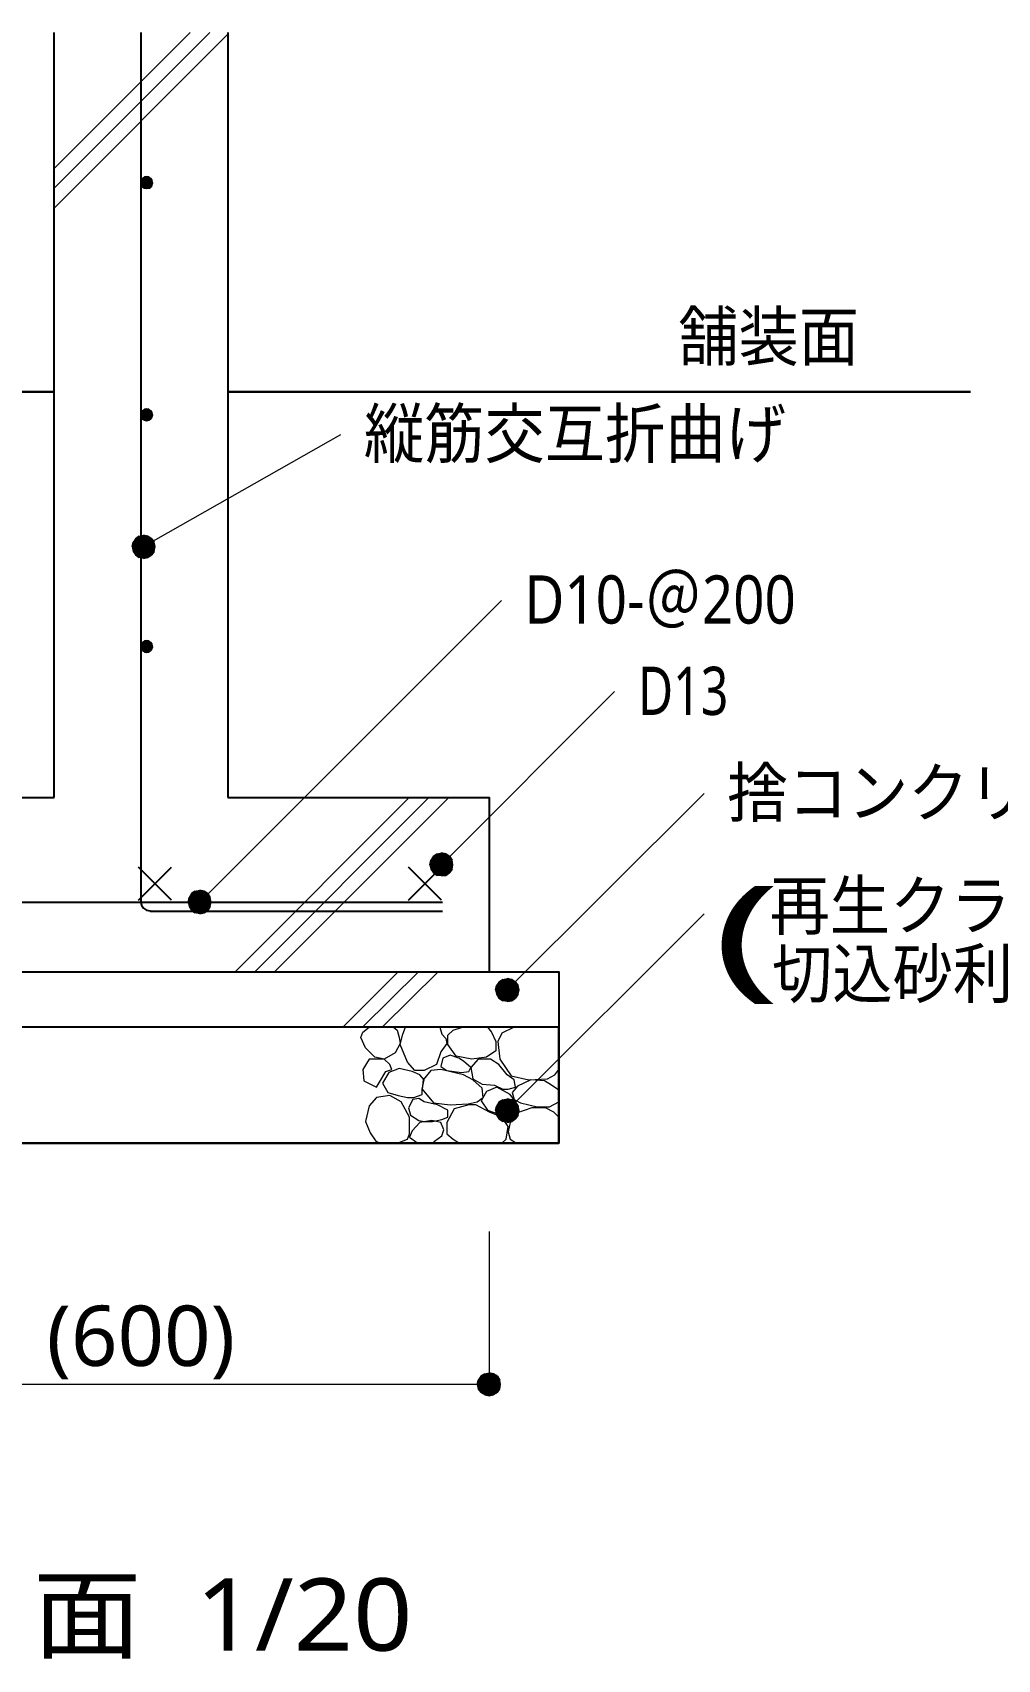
# Model space of a CAD drawing. Header units: millimetres. Extents: x 0 to 420, y 0 to 297.
# Drawn here: x 336.7 to 378.3, y 141.8 to 211.9 of the extents above; entities that cross this region are included whole.
import ezdxf
from ezdxf.enums import TextEntityAlignment as Align

# ---------------------------------------------------------------- set-up
doc = ezdxf.new("R2010")
doc.units = ezdxf.units.MM
doc.styles.add('kst32b', font='NotoSansJP-Variable.ttf')

msp = doc.modelspace()

# ---------------------------------------------------------------- hatches: boundary and pattern name
h = msp.add_hatch(color=7)
h.paths.add_polyline_path([(341.63, 205.655), (341.503, 205.634), (341.63, 205.422), (341.63, 205.655)])
h.paths.add_polyline_path([(341.503, 205.634), (341.63, 205.422), (341.418, 205.528), (341.503, 205.634)])
h.paths.add_polyline_path([(341.63, 205.422), (341.418, 205.528), (341.376, 205.422), (341.63, 205.422)])
h = msp.add_hatch(color=7)
h.paths.add_polyline_path([(341.884, 205.422), (341.842, 205.528), (341.63, 205.422), (341.884, 205.422)])
h.paths.add_polyline_path([(341.842, 205.528), (341.63, 205.422), (341.757, 205.634), (341.842, 205.528)])
h.paths.add_polyline_path([(341.63, 205.422), (341.757, 205.634), (341.63, 205.655), (341.63, 205.422)])
h = msp.add_hatch(color=7)
h.paths.add_polyline_path([(341.376, 205.422), (341.418, 205.296), (341.63, 205.422), (341.376, 205.422)])
h.paths.add_polyline_path([(341.418, 205.296), (341.63, 205.422), (341.503, 205.19), (341.418, 205.296)])
h.paths.add_polyline_path([(341.63, 205.422), (341.503, 205.19), (341.63, 205.169), (341.63, 205.422)])
h = msp.add_hatch(color=7)
h.paths.add_polyline_path([(341.63, 205.169), (341.757, 205.19), (341.63, 205.422), (341.63, 205.169)])
h.paths.add_polyline_path([(341.757, 205.19), (341.63, 205.422), (341.842, 205.296), (341.757, 205.19)])
h.paths.add_polyline_path([(341.63, 205.422), (341.842, 205.296), (341.884, 205.422), (341.63, 205.422)])
h = msp.add_hatch(color=7)
h.paths.add_polyline_path([(341.63, 195.665), (341.503, 195.622), (341.63, 195.411), (341.63, 195.665)])
h.paths.add_polyline_path([(341.503, 195.622), (341.63, 195.411), (341.418, 195.538), (341.503, 195.622)])
h.paths.add_polyline_path([(341.63, 195.411), (341.418, 195.538), (341.376, 195.411), (341.63, 195.411)])
h = msp.add_hatch(color=7)
h.paths.add_polyline_path([(341.376, 195.411), (341.418, 195.284), (341.63, 195.411), (341.376, 195.411)])
h.paths.add_polyline_path([(341.418, 195.284), (341.63, 195.411), (341.503, 195.199), (341.418, 195.284)])
h.paths.add_polyline_path([(341.63, 195.411), (341.503, 195.199), (341.63, 195.157), (341.63, 195.411)])
h = msp.add_hatch(color=7)
h.paths.add_polyline_path([(341.884, 195.411), (341.842, 195.538), (341.63, 195.411), (341.884, 195.411)])
h.paths.add_polyline_path([(341.842, 195.538), (341.63, 195.411), (341.757, 195.622), (341.842, 195.538)])
h.paths.add_polyline_path([(341.63, 195.411), (341.757, 195.622), (341.63, 195.665), (341.63, 195.411)])
h = msp.add_hatch(color=7)
h.paths.add_polyline_path([(341.63, 195.157), (341.757, 195.199), (341.63, 195.411), (341.63, 195.157)])
h.paths.add_polyline_path([(341.757, 195.199), (341.63, 195.411), (341.842, 195.284), (341.757, 195.199)])
h.paths.add_polyline_path([(341.63, 195.411), (341.842, 195.284), (341.884, 195.411), (341.63, 195.411)])
h = msp.add_hatch(color=7)
h.paths.add_polyline_path([(341.672, 190.182), (341.482, 190.225), (341.482, 189.738), (341.672, 190.182)])
h.paths.add_polyline_path([(341.482, 190.225), (341.482, 189.738), (341.291, 190.182), (341.482, 190.225)])
h.paths.add_polyline_path([(341.482, 189.738), (341.291, 190.182), (341.143, 190.077), (341.482, 189.738)])
h = msp.add_hatch(color=7)
h.paths.add_polyline_path([(341.99, 189.738), (341.947, 189.929), (341.482, 189.738), (341.99, 189.738)])
h.paths.add_polyline_path([(341.947, 189.929), (341.482, 189.738), (341.842, 190.077), (341.947, 189.929)])
h.paths.add_polyline_path([(341.482, 189.738), (341.842, 190.077), (341.672, 190.182), (341.482, 189.738)])
h = msp.add_hatch(color=7)
h.paths.add_polyline_path([(341.143, 190.077), (341.037, 189.929), (341.482, 189.738), (341.143, 190.077)])
h.paths.add_polyline_path([(341.037, 189.929), (341.482, 189.738), (340.995, 189.738), (341.037, 189.929)])
h.paths.add_polyline_path([(341.482, 189.738), (340.995, 189.738), (341.037, 189.526), (341.482, 189.738)])
for points in [[(341.037, 189.526), (341.143, 189.378), (341.482, 189.738), (341.037, 189.526)], [(353.864, 175.831), (353.97, 175.683), (354.33, 176.022), (353.864, 175.831)], [(343.45, 174.223), (343.556, 174.053), (343.916, 174.413), (343.45, 174.223)], [(356.701, 170.434), (356.806, 170.265), (357.166, 170.625), (356.701, 170.434)], [(356.701, 165.227), (356.806, 165.058), (357.166, 165.417), (356.701, 165.227)], [(356.849, 153.416), (356.87, 153.606), (356.383, 153.606), (356.849, 153.416)]]:
    msp.add_hatch(color=7).paths.add_polyline_path(points)
h = msp.add_hatch(color=7)
h.paths.add_polyline_path([(341.143, 189.378), (341.291, 189.272), (341.482, 189.738), (341.143, 189.378)])
h.paths.add_polyline_path([(341.291, 189.272), (341.482, 189.738), (341.482, 189.23), (341.291, 189.272)])
h.paths.add_polyline_path([(341.482, 189.738), (341.482, 189.23), (341.672, 189.272), (341.482, 189.738)])
h = msp.add_hatch(color=7)
h.paths.add_polyline_path([(341.672, 189.272), (341.842, 189.378), (341.482, 189.738), (341.672, 189.272)])
h.paths.add_polyline_path([(341.842, 189.378), (341.482, 189.738), (341.947, 189.526), (341.842, 189.378)])
h.paths.add_polyline_path([(341.482, 189.738), (341.947, 189.526), (341.99, 189.738), (341.482, 189.738)])
h = msp.add_hatch(color=7)
h.paths.add_polyline_path([(341.63, 185.674), (341.503, 185.632), (341.63, 185.42), (341.63, 185.674)])
h.paths.add_polyline_path([(341.503, 185.632), (341.63, 185.42), (341.418, 185.547), (341.503, 185.632)])
h.paths.add_polyline_path([(341.63, 185.42), (341.418, 185.547), (341.376, 185.42), (341.63, 185.42)])
h = msp.add_hatch(color=7)
h.paths.add_polyline_path([(341.376, 185.42), (341.418, 185.293), (341.63, 185.42), (341.376, 185.42)])
h.paths.add_polyline_path([(341.418, 185.293), (341.63, 185.42), (341.503, 185.208), (341.418, 185.293)])
h.paths.add_polyline_path([(341.63, 185.42), (341.503, 185.208), (341.63, 185.166), (341.63, 185.42)])
h = msp.add_hatch(color=7)
h.paths.add_polyline_path([(341.884, 185.42), (341.842, 185.547), (341.63, 185.42), (341.884, 185.42)])
h.paths.add_polyline_path([(341.842, 185.547), (341.63, 185.42), (341.757, 185.632), (341.842, 185.547)])
h.paths.add_polyline_path([(341.63, 185.42), (341.757, 185.632), (341.63, 185.674), (341.63, 185.42)])
h = msp.add_hatch(color=7)
h.paths.add_polyline_path([(341.63, 185.166), (341.757, 185.208), (341.63, 185.42), (341.63, 185.166)])
h.paths.add_polyline_path([(341.757, 185.208), (341.63, 185.42), (341.842, 185.293), (341.757, 185.208)])
h.paths.add_polyline_path([(341.63, 185.42), (341.842, 185.293), (341.884, 185.42), (341.63, 185.42)])
h = msp.add_hatch(color=7)
h.paths.add_polyline_path([(353.97, 176.382), (353.864, 176.212), (354.33, 176.022), (353.97, 176.382)])
h.paths.add_polyline_path([(353.864, 176.212), (354.33, 176.022), (353.822, 176.022), (353.864, 176.212)])
h.paths.add_polyline_path([(354.33, 176.022), (353.822, 176.022), (353.864, 175.831), (354.33, 176.022)])
h = msp.add_hatch(color=7)
h.paths.add_polyline_path([(354.521, 176.488), (354.33, 176.53), (354.33, 176.022), (354.521, 176.488)])
h.paths.add_polyline_path([(354.33, 176.53), (354.33, 176.022), (354.139, 176.488), (354.33, 176.53)])
h.paths.add_polyline_path([(354.33, 176.022), (354.139, 176.488), (353.97, 176.382), (354.33, 176.022)])
h = msp.add_hatch(color=7)
h.paths.add_polyline_path([(354.817, 176.022), (354.796, 176.212), (354.33, 176.022), (354.817, 176.022)])
h.paths.add_polyline_path([(354.796, 176.212), (354.33, 176.022), (354.69, 176.382), (354.796, 176.212)])
h.paths.add_polyline_path([(354.33, 176.022), (354.69, 176.382), (354.521, 176.488), (354.33, 176.022)])
h = msp.add_hatch(color=7)
h.paths.add_polyline_path([(353.97, 175.683), (354.139, 175.556), (354.33, 176.022), (353.97, 175.683)])
h.paths.add_polyline_path([(354.139, 175.556), (354.33, 176.022), (354.33, 175.535), (354.139, 175.556)])
h.paths.add_polyline_path([(354.33, 176.022), (354.33, 175.535), (354.521, 175.556), (354.33, 176.022)])
h = msp.add_hatch(color=7)
h.paths.add_polyline_path([(354.521, 175.556), (354.69, 175.683), (354.33, 176.022), (354.521, 175.556)])
h.paths.add_polyline_path([(354.69, 175.683), (354.33, 176.022), (354.796, 175.831), (354.69, 175.683)])
h.paths.add_polyline_path([(354.33, 176.022), (354.796, 175.831), (354.817, 176.022), (354.33, 176.022)])
h = msp.add_hatch(color=7)
h.paths.add_polyline_path([(343.556, 174.773), (343.45, 174.604), (343.916, 174.413), (343.556, 174.773)])
h.paths.add_polyline_path([(343.45, 174.604), (343.916, 174.413), (343.408, 174.413), (343.45, 174.604)])
h.paths.add_polyline_path([(343.916, 174.413), (343.408, 174.413), (343.45, 174.223), (343.916, 174.413)])
h = msp.add_hatch(color=7)
h.paths.add_polyline_path([(344.106, 174.879), (343.916, 174.921), (343.916, 174.413), (344.106, 174.879)])
h.paths.add_polyline_path([(343.916, 174.921), (343.916, 174.413), (343.704, 174.879), (343.916, 174.921)])
h.paths.add_polyline_path([(343.916, 174.413), (343.704, 174.879), (343.556, 174.773), (343.916, 174.413)])
h = msp.add_hatch(color=7)
h.paths.add_polyline_path([(344.403, 174.413), (344.361, 174.604), (343.916, 174.413), (344.403, 174.413)])
h.paths.add_polyline_path([(344.361, 174.604), (343.916, 174.413), (344.255, 174.773), (344.361, 174.604)])
h.paths.add_polyline_path([(343.916, 174.413), (344.255, 174.773), (344.106, 174.879), (343.916, 174.413)])
h = msp.add_hatch(color=7)
h.paths.add_polyline_path([(343.556, 174.053), (343.704, 173.948), (343.916, 174.413), (343.556, 174.053)])
h.paths.add_polyline_path([(343.704, 173.948), (343.916, 174.413), (343.916, 173.905), (343.704, 173.948)])
h.paths.add_polyline_path([(343.916, 174.413), (343.916, 173.905), (344.106, 173.948), (343.916, 174.413)])
h = msp.add_hatch(color=7)
h.paths.add_polyline_path([(344.106, 173.948), (344.255, 174.053), (343.916, 174.413), (344.106, 173.948)])
h.paths.add_polyline_path([(344.255, 174.053), (343.916, 174.413), (344.361, 174.223), (344.255, 174.053)])
h.paths.add_polyline_path([(343.916, 174.413), (344.361, 174.223), (344.403, 174.413), (343.916, 174.413)])
h = msp.add_hatch(color=7)
h.paths.add_polyline_path([(356.806, 170.963), (356.701, 170.815), (357.166, 170.625), (356.806, 170.963)])
h.paths.add_polyline_path([(356.701, 170.815), (357.166, 170.625), (356.658, 170.625), (356.701, 170.815)])
h.paths.add_polyline_path([(357.166, 170.625), (356.658, 170.625), (356.701, 170.434), (357.166, 170.625)])
h = msp.add_hatch(color=7)
h.paths.add_polyline_path([(357.357, 171.069), (357.166, 171.111), (357.166, 170.625), (357.357, 171.069)])
h.paths.add_polyline_path([(357.166, 171.111), (357.166, 170.625), (356.976, 171.069), (357.166, 171.111)])
h.paths.add_polyline_path([(357.166, 170.625), (356.976, 171.069), (356.806, 170.963), (357.166, 170.625)])
h = msp.add_hatch(color=7)
h.paths.add_polyline_path([(356.806, 170.265), (356.976, 170.159), (357.166, 170.625), (356.806, 170.265)])
h.paths.add_polyline_path([(356.976, 170.159), (357.166, 170.625), (357.166, 170.117), (356.976, 170.159)])
h.paths.add_polyline_path([(357.166, 170.625), (357.166, 170.117), (357.357, 170.159), (357.166, 170.625)])
h = msp.add_hatch(color=7)
h.paths.add_polyline_path([(357.674, 170.625), (357.632, 170.815), (357.166, 170.625), (357.674, 170.625)])
h.paths.add_polyline_path([(357.632, 170.815), (357.166, 170.625), (357.526, 170.963), (357.632, 170.815)])
h.paths.add_polyline_path([(357.166, 170.625), (357.526, 170.963), (357.357, 171.069), (357.166, 170.625)])
h = msp.add_hatch(color=7)
h.paths.add_polyline_path([(357.357, 170.159), (357.526, 170.265), (357.166, 170.625), (357.357, 170.159)])
h.paths.add_polyline_path([(357.526, 170.265), (357.166, 170.625), (357.632, 170.434), (357.526, 170.265)])
h.paths.add_polyline_path([(357.166, 170.625), (357.632, 170.434), (357.674, 170.625), (357.166, 170.625)])
h = msp.add_hatch(color=7)
h.paths.add_polyline_path([(356.806, 165.777), (356.701, 165.608), (357.166, 165.417), (356.806, 165.777)])
h.paths.add_polyline_path([(356.701, 165.608), (357.166, 165.417), (356.658, 165.417), (356.701, 165.608)])
h.paths.add_polyline_path([(357.166, 165.417), (356.658, 165.417), (356.701, 165.227), (357.166, 165.417)])
h = msp.add_hatch(color=7)
h.paths.add_polyline_path([(357.357, 165.883), (357.166, 165.925), (357.166, 165.417), (357.357, 165.883)])
h.paths.add_polyline_path([(357.166, 165.925), (357.166, 165.417), (356.976, 165.883), (357.166, 165.925)])
h.paths.add_polyline_path([(357.166, 165.417), (356.976, 165.883), (356.806, 165.777), (357.166, 165.417)])
h = msp.add_hatch(color=7)
h.paths.add_polyline_path([(357.674, 165.417), (357.632, 165.608), (357.166, 165.417), (357.674, 165.417)])
h.paths.add_polyline_path([(357.632, 165.608), (357.166, 165.417), (357.526, 165.777), (357.632, 165.608)])
h.paths.add_polyline_path([(357.166, 165.417), (357.526, 165.777), (357.357, 165.883), (357.166, 165.417)])
h = msp.add_hatch(color=7)
h.paths.add_polyline_path([(356.806, 165.058), (356.976, 164.952), (357.166, 165.417), (356.806, 165.058)])
h.paths.add_polyline_path([(356.976, 164.952), (357.166, 165.417), (357.166, 164.909), (356.976, 164.952)])
h.paths.add_polyline_path([(357.166, 165.417), (357.166, 164.909), (357.357, 164.952), (357.166, 165.417)])
h = msp.add_hatch(color=7)
h.paths.add_polyline_path([(357.357, 164.952), (357.526, 165.058), (357.166, 165.417), (357.357, 164.952)])
h.paths.add_polyline_path([(357.526, 165.058), (357.166, 165.417), (357.632, 165.227), (357.526, 165.058)])
h.paths.add_polyline_path([(357.166, 165.417), (357.632, 165.227), (357.674, 165.417), (357.166, 165.417)])
h = msp.add_hatch(color=7)
h.paths.add_polyline_path([(356.023, 153.966), (355.918, 153.797), (356.383, 153.606), (356.023, 153.966)])
h.paths.add_polyline_path([(355.918, 153.797), (356.383, 153.606), (355.875, 153.606), (355.918, 153.797)])
h.paths.add_polyline_path([(356.383, 153.606), (355.875, 153.606), (355.918, 153.416), (356.383, 153.606)])
h = msp.add_hatch(color=7)
h.paths.add_polyline_path([(356.574, 154.072), (356.383, 154.114), (356.383, 153.606), (356.574, 154.072)])
h.paths.add_polyline_path([(356.383, 154.114), (356.383, 153.606), (356.193, 154.072), (356.383, 154.114)])
h.paths.add_polyline_path([(356.383, 153.606), (356.193, 154.072), (356.023, 153.966), (356.383, 153.606)])
h = msp.add_hatch(color=7)
h.paths.add_polyline_path([(356.87, 153.606), (356.849, 153.797), (356.383, 153.606), (356.87, 153.606)])
h.paths.add_polyline_path([(356.849, 153.797), (356.383, 153.606), (356.743, 153.966), (356.849, 153.797)])
h.paths.add_polyline_path([(356.383, 153.606), (356.743, 153.966), (356.574, 154.072), (356.383, 153.606)])
h = msp.add_hatch(color=7)
h.paths.add_polyline_path([(355.918, 153.416), (356.023, 153.268), (356.383, 153.606), (355.918, 153.416)])
h.paths.add_polyline_path([(356.023, 153.268), (356.383, 153.606), (356.193, 153.162), (356.023, 153.268)])
h.paths.add_polyline_path([(356.383, 153.606), (356.193, 153.162), (356.383, 153.12), (356.383, 153.606)])
h = msp.add_hatch(color=7)
h.paths.add_polyline_path([(356.383, 153.12), (356.574, 153.162), (356.383, 153.606), (356.383, 153.12)])
h.paths.add_polyline_path([(356.574, 153.162), (356.383, 153.606), (356.743, 153.268), (356.574, 153.162)])
h.paths.add_polyline_path([(356.383, 153.606), (356.743, 153.268), (356.849, 153.416), (356.383, 153.606)])

# ---------------------------------------------------------------- linework, layer by layer
at = {"lineweight": 13}
for points in [[(337.629, 206.036), (343.493, 211.899)], [(344.339, 211.899), (337.629, 205.19)], [(337.629, 204.322), (345.122, 211.836)], [(341.482, 189.738), (349.991, 194.564)], [(343.916, 174.413), (356.912, 187.41)], [(354.33, 176.022), (361.781, 183.494)], [(345.44, 171.408), (352.933, 178.922)], [(353.78, 178.922), (346.287, 171.408)], [(347.133, 171.408), (354.647, 178.922)], [(357.166, 170.625), (365.654, 179.091)], [(357.166, 165.417), (365.654, 173.905)], [(352.467, 171.408), (350.076, 169.016)], [(350.922, 169.016), (353.335, 171.408)], [(354.182, 171.408), (351.769, 169.016)], [(352.256, 169.016), (352.425, 168.889), (352.51, 168.571), (352.552, 168.317), (352.34, 167.915), (351.854, 167.64), (351.451, 167.725), (351.049, 168.127), (350.859, 168.571), (350.943, 168.804), (351.219, 169.016)], [(354.266, 169.016), (354.351, 168.719), (354.521, 168.529), (354.563, 168.317), (354.309, 167.957), (354.118, 167.407), (353.589, 167.153), (353.187, 167.153), (352.87, 167.513), (352.552, 168.275), (352.658, 168.719), (352.785, 169.016)], [(356.32, 169.016), (356.489, 168.804), (356.679, 168.402), (356.679, 168), (356.277, 167.725), (355.642, 167.64), (354.965, 167.767), (354.605, 168.275), (354.605, 168.677), (354.838, 168.889), (355.24, 169.016)], [(357.463, 169.016), (356.934, 168.762), (356.764, 168.402), (356.849, 167.64), (357.336, 166.92), (358.098, 166.751), (358.902, 166.793), (359.22, 166.963), (359.389, 167.196)], [(359.389, 166.306), (359.071, 166.518), (358.775, 166.709), (358.182, 166.751), (357.611, 166.476), (357.378, 166.201), (357.463, 165.904), (357.738, 165.756), (358.457, 165.587), (358.987, 165.587), (359.389, 165.798)], [(352.425, 164.021), (352.87, 164.19), (352.954, 164.423), (352.954, 165.142), (352.594, 165.798), (352.107, 166.074), (351.536, 165.989), (351.219, 165.629), (351.049, 164.952), (351.261, 164.465), (351.494, 164.105), (351.705, 164.021)], [(356.934, 164.021), (357.124, 164.19), (357.209, 164.74), (356.934, 165.142), (356.404, 165.354), (355.812, 165.671), (355.515, 165.671), (354.88, 165.502), (354.563, 164.909), (354.563, 164.423), (354.838, 164.19), (355.113, 164.021)], [(359.389, 165.142), (359.177, 165.354), (358.817, 165.544), (358.225, 165.544), (357.569, 165.312), (357.293, 164.909), (357.209, 164.507), (357.293, 164.19), (357.569, 164.021)], [(353.949, 164.021), (354.034, 164.105), (354.351, 164.338), (354.436, 164.592), (354.309, 164.909), (353.907, 164.994), (353.399, 164.909), (353.06, 164.55), (352.954, 164.275), (353.314, 164.021)], [(356.383, 160.21), (356.383, 153.606), (326.39, 153.606)]]:
    msp.add_lwpolyline(points, dxfattribs=at)
at = {"lineweight": 25}
for points in [[(337.629, 178.922), (337.629, 211.899)], [(341.376, 211.899), (341.376, 174.413)], [(345.122, 211.899), (345.122, 178.922)], [(326.39, 171.408), (326.39, 178.922), (337.629, 178.922)], [(345.122, 178.922), (356.383, 178.922), (356.383, 171.408)], [(341.27, 174.498), (342.688, 175.916)], [(342.688, 174.498), (341.27, 175.916)], [(352.912, 174.498), (354.33, 175.916)], [(354.33, 174.498), (352.912, 175.916)], [(328.38, 174.413), (354.372, 174.413)], [(341.376, 174.424), (341.407, 174.271), (341.491, 174.147), (341.615, 174.063), (341.768, 174.032)], [(341.778, 174.011), (354.372, 174.011)]]:
    msp.add_lwpolyline(points, dxfattribs=at)
for points in [[(341.863, 205.433), (341.844, 205.528), (341.792, 205.605), (341.714, 205.657), (341.619, 205.677), (341.525, 205.657), (341.447, 205.605), (341.395, 205.528), (341.376, 205.433), (341.395, 205.338), (341.447, 205.261), (341.525, 205.209), (341.619, 205.19), (341.714, 205.209), (341.792, 205.261), (341.844, 205.338)], [(341.863, 195.421), (341.844, 195.516), (341.792, 195.593), (341.714, 195.646), (341.619, 195.665), (341.525, 195.646), (341.447, 195.593), (341.395, 195.516), (341.376, 195.421), (341.395, 195.326), (341.447, 195.249), (341.525, 195.197), (341.619, 195.178), (341.714, 195.197), (341.792, 195.249), (341.844, 195.326)], [(341.863, 185.431), (341.844, 185.525), (341.792, 185.603), (341.714, 185.655), (341.619, 185.674), (341.525, 185.655), (341.447, 185.603), (341.395, 185.525), (341.376, 185.431), (341.395, 185.336), (341.447, 185.258), (341.525, 185.206), (341.619, 185.187), (341.714, 185.206), (341.792, 185.258), (341.844, 185.336)], [(323.384, 169.016), (323.384, 171.408), (359.389, 171.408), (359.389, 169.016)]]:
    msp.add_lwpolyline(points, close=True, dxfattribs=at)
at = {"lineweight": 0}
for points in [[(341.63, 205.422), (341.418, 205.528), (341.376, 205.422)], [(341.503, 205.634), (341.63, 205.422), (341.418, 205.528)], [(341.63, 205.655), (341.503, 205.634), (341.63, 205.422)], [(341.63, 205.422), (341.757, 205.634), (341.63, 205.655)], [(341.842, 205.528), (341.63, 205.422), (341.757, 205.634)], [(341.884, 205.422), (341.842, 205.528), (341.63, 205.422)], [(341.376, 205.422), (341.418, 205.296), (341.63, 205.422)], [(341.418, 205.296), (341.63, 205.422), (341.503, 205.19)], [(341.63, 205.422), (341.503, 205.19), (341.63, 205.169)], [(341.63, 205.169), (341.757, 205.19), (341.63, 205.422)], [(341.757, 205.19), (341.63, 205.422), (341.842, 205.296)], [(341.63, 205.422), (341.842, 205.296), (341.884, 205.422)], [(341.63, 195.411), (341.418, 195.538), (341.376, 195.411)], [(341.376, 195.411), (341.418, 195.284), (341.63, 195.411)], [(341.503, 195.622), (341.63, 195.411), (341.418, 195.538)], [(341.418, 195.284), (341.63, 195.411), (341.503, 195.199)], [(341.63, 195.665), (341.503, 195.622), (341.63, 195.411)], [(341.63, 195.411), (341.503, 195.199), (341.63, 195.157)], [(341.63, 195.411), (341.757, 195.622), (341.63, 195.665)], [(341.842, 195.538), (341.63, 195.411), (341.757, 195.622)], [(341.884, 195.411), (341.842, 195.538), (341.63, 195.411)], [(341.63, 195.157), (341.757, 195.199), (341.63, 195.411)], [(341.757, 195.199), (341.63, 195.411), (341.842, 195.284)], [(341.63, 195.411), (341.842, 195.284), (341.884, 195.411)], [(341.482, 189.738), (341.291, 190.182), (341.143, 190.077)], [(341.482, 190.225), (341.482, 189.738), (341.291, 190.182)], [(341.672, 190.182), (341.482, 190.225), (341.482, 189.738)], [(341.482, 189.738), (341.842, 190.077), (341.672, 190.182)], [(341.037, 189.929), (341.482, 189.738), (340.995, 189.738)], [(341.482, 189.738), (340.995, 189.738), (341.037, 189.526)], [(341.143, 190.077), (341.037, 189.929), (341.482, 189.738)], [(341.037, 189.526), (341.143, 189.378), (341.482, 189.738)], [(341.143, 189.378), (341.291, 189.272), (341.482, 189.738)], [(341.291, 189.272), (341.482, 189.738), (341.482, 189.23)], [(341.947, 189.929), (341.482, 189.738), (341.842, 190.077)], [(341.99, 189.738), (341.947, 189.929), (341.482, 189.738)], [(341.482, 189.738), (341.482, 189.23), (341.672, 189.272)], [(341.672, 189.272), (341.842, 189.378), (341.482, 189.738)], [(341.842, 189.378), (341.482, 189.738), (341.947, 189.526)], [(341.482, 189.738), (341.947, 189.526), (341.99, 189.738)], [(341.63, 185.42), (341.418, 185.547), (341.376, 185.42)], [(341.376, 185.42), (341.418, 185.293), (341.63, 185.42)], [(341.503, 185.632), (341.63, 185.42), (341.418, 185.547)], [(341.418, 185.293), (341.63, 185.42), (341.503, 185.208)], [(341.63, 185.674), (341.503, 185.632), (341.63, 185.42)], [(341.63, 185.42), (341.503, 185.208), (341.63, 185.166)], [(341.63, 185.42), (341.757, 185.632), (341.63, 185.674)], [(341.842, 185.547), (341.63, 185.42), (341.757, 185.632)], [(341.884, 185.42), (341.842, 185.547), (341.63, 185.42)], [(341.63, 185.166), (341.757, 185.208), (341.63, 185.42)], [(341.757, 185.208), (341.63, 185.42), (341.842, 185.293)], [(341.63, 185.42), (341.842, 185.293), (341.884, 185.42)], [(353.864, 176.212), (354.33, 176.022), (353.822, 176.022)], [(353.97, 176.382), (353.864, 176.212), (354.33, 176.022)], [(354.33, 176.022), (354.139, 176.488), (353.97, 176.382)], [(354.33, 176.53), (354.33, 176.022), (354.139, 176.488)], [(354.521, 176.488), (354.33, 176.53), (354.33, 176.022)], [(354.33, 176.022), (354.69, 176.382), (354.521, 176.488)], [(354.796, 176.212), (354.33, 176.022), (354.69, 176.382)], [(354.817, 176.022), (354.796, 176.212), (354.33, 176.022)], [(354.33, 176.022), (353.822, 176.022), (353.864, 175.831)], [(353.864, 175.831), (353.97, 175.683), (354.33, 176.022)], [(353.97, 175.683), (354.139, 175.556), (354.33, 176.022)], [(354.139, 175.556), (354.33, 176.022), (354.33, 175.535)], [(354.33, 176.022), (354.33, 175.535), (354.521, 175.556)], [(354.521, 175.556), (354.69, 175.683), (354.33, 176.022)], [(354.69, 175.683), (354.33, 176.022), (354.796, 175.831)], [(354.33, 176.022), (354.796, 175.831), (354.817, 176.022)], [(343.556, 174.773), (343.45, 174.604), (343.916, 174.413)], [(343.916, 174.413), (343.704, 174.879), (343.556, 174.773)], [(343.916, 174.921), (343.916, 174.413), (343.704, 174.879)], [(344.106, 174.879), (343.916, 174.921), (343.916, 174.413)], [(343.916, 174.413), (344.255, 174.773), (344.106, 174.879)], [(344.361, 174.604), (343.916, 174.413), (344.255, 174.773)], [(343.45, 174.604), (343.916, 174.413), (343.408, 174.413)], [(343.916, 174.413), (343.408, 174.413), (343.45, 174.223)], [(343.45, 174.223), (343.556, 174.053), (343.916, 174.413)], [(343.556, 174.053), (343.704, 173.948), (343.916, 174.413)], [(343.704, 173.948), (343.916, 174.413), (343.916, 173.905)], [(344.403, 174.413), (344.361, 174.604), (343.916, 174.413)], [(343.916, 174.413), (343.916, 173.905), (344.106, 173.948)], [(344.106, 173.948), (344.255, 174.053), (343.916, 174.413)], [(344.255, 174.053), (343.916, 174.413), (344.361, 174.223)], [(343.916, 174.413), (344.361, 174.223), (344.403, 174.413)], [(356.701, 170.815), (357.166, 170.625), (356.658, 170.625)], [(357.166, 170.625), (356.658, 170.625), (356.701, 170.434)], [(356.806, 170.963), (356.701, 170.815), (357.166, 170.625)], [(356.701, 170.434), (356.806, 170.265), (357.166, 170.625)], [(357.166, 170.625), (356.976, 171.069), (356.806, 170.963)], [(356.806, 170.265), (356.976, 170.159), (357.166, 170.625)], [(357.166, 171.111), (357.166, 170.625), (356.976, 171.069)], [(356.976, 170.159), (357.166, 170.625), (357.166, 170.117)], [(357.357, 171.069), (357.166, 171.111), (357.166, 170.625)], [(357.166, 170.625), (357.526, 170.963), (357.357, 171.069)], [(357.632, 170.815), (357.166, 170.625), (357.526, 170.963)], [(357.674, 170.625), (357.632, 170.815), (357.166, 170.625)], [(357.166, 170.625), (357.166, 170.117), (357.357, 170.159)], [(357.357, 170.159), (357.526, 170.265), (357.166, 170.625)], [(357.526, 170.265), (357.166, 170.625), (357.632, 170.434)], [(357.166, 170.625), (357.632, 170.434), (357.674, 170.625)], [(356.701, 165.608), (357.166, 165.417), (356.658, 165.417)], [(356.806, 165.777), (356.701, 165.608), (357.166, 165.417)], [(357.166, 165.417), (356.976, 165.883), (356.806, 165.777)], [(357.166, 165.925), (357.166, 165.417), (356.976, 165.883)], [(357.357, 165.883), (357.166, 165.925), (357.166, 165.417)], [(357.166, 165.417), (357.526, 165.777), (357.357, 165.883)], [(357.632, 165.608), (357.166, 165.417), (357.526, 165.777)], [(357.674, 165.417), (357.632, 165.608), (357.166, 165.417)], [(357.166, 165.417), (356.658, 165.417), (356.701, 165.227)], [(356.701, 165.227), (356.806, 165.058), (357.166, 165.417)], [(356.806, 165.058), (356.976, 164.952), (357.166, 165.417)], [(356.976, 164.952), (357.166, 165.417), (357.166, 164.909)], [(357.166, 165.417), (357.166, 164.909), (357.357, 164.952)], [(357.357, 164.952), (357.526, 165.058), (357.166, 165.417)], [(357.526, 165.058), (357.166, 165.417), (357.632, 165.227)], [(357.166, 165.417), (357.632, 165.227), (357.674, 165.417)], [(355.918, 153.797), (356.383, 153.606), (355.875, 153.606)], [(356.023, 153.966), (355.918, 153.797), (356.383, 153.606)], [(356.383, 153.606), (356.193, 154.072), (356.023, 153.966)], [(356.383, 154.114), (356.383, 153.606), (356.193, 154.072)], [(356.574, 154.072), (356.383, 154.114), (356.383, 153.606)], [(356.383, 153.606), (356.743, 153.966), (356.574, 154.072)], [(356.849, 153.797), (356.383, 153.606), (356.743, 153.966)], [(356.87, 153.606), (356.849, 153.797), (356.383, 153.606)], [(356.383, 153.606), (355.875, 153.606), (355.918, 153.416)], [(355.918, 153.416), (356.023, 153.268), (356.383, 153.606)], [(356.023, 153.268), (356.383, 153.606), (356.193, 153.162)], [(356.383, 153.606), (356.193, 153.162), (356.383, 153.12)], [(356.383, 153.12), (356.574, 153.162), (356.383, 153.606)], [(356.574, 153.162), (356.383, 153.606), (356.743, 153.268)], [(356.383, 153.606), (356.743, 153.268), (356.849, 153.416)], [(356.849, 153.416), (356.87, 153.606), (356.383, 153.606)]]:
    msp.add_lwpolyline(points, close=True, dxfattribs=at)
at = {"lineweight": 30}
for points in [[(305.625, 196.405), (337.629, 196.405)], [(345.122, 196.405), (377.127, 196.405)], [(323.384, 169.016), (323.384, 164.021), (359.389, 164.021), (359.389, 169.016)]]:
    msp.add_lwpolyline(points, dxfattribs=at)
at = {"lineweight": 13}
for points in [[(354.88, 167.111), (355.198, 167.068), (355.515, 167.111), (355.6, 167.28), (355.282, 167.555), (355.071, 167.682), (354.711, 167.809), (354.394, 167.682), (354.309, 167.322), (354.563, 167.153)], [(351.938, 167.111), (352.192, 167.196), (352.107, 167.407), (351.854, 167.64), (351.219, 167.64), (350.943, 167.196), (350.986, 166.709), (351.536, 166.433), (351.663, 166.645)], [(352.467, 166.074), (352.87, 165.989), (353.145, 165.989), (353.504, 166.116), (353.504, 166.349), (353.589, 166.751), (353.399, 166.963), (353.06, 167.111), (352.51, 167.238), (352.065, 167.068), (351.79, 166.603), (352.023, 166.201)], [(355.473, 165.714), (355.875, 165.798), (356.129, 165.989), (356.087, 166.391), (355.685, 166.751), (355.282, 166.963), (354.669, 167.111), (354.309, 167.196), (353.864, 167.153), (353.547, 166.751), (353.504, 166.349), (353.991, 165.756), (354.711, 165.671)], [(356.976, 166.349), (357.209, 166.349), (357.526, 166.433), (357.463, 166.751), (357.166, 166.963), (356.806, 167.407), (356.447, 167.64), (355.918, 167.64), (355.6, 167.28), (355.685, 166.793), (356.087, 166.56), (356.616, 166.518)], [(356.934, 165.227), (357.293, 165.227), (357.611, 165.312), (357.653, 165.587), (357.526, 165.798), (357.293, 166.116), (356.722, 166.433), (356.277, 166.243), (356.045, 165.841), (356.32, 165.439)], [(353.949, 164.952), (354.351, 165.036), (354.605, 165.142), (354.605, 165.439), (354.161, 165.671), (353.589, 165.798), (353.356, 165.947), (353.102, 165.904), (352.912, 165.544), (352.996, 165.227), (353.356, 164.994), (353.589, 164.952)]]:
    msp.add_lwpolyline(points, close=True, dxfattribs=at)

# ---------------------------------------------------------------- texts
at = {"style": 'kst32b'}
for s, height, p, p2 in [('舗装面', 2.0791, (364.532, 197.76), (372.329, 197.76)), ('縦筋交互折曲げ', 2.0791, (350.986, 193.569), (369.178, 193.569)), ('D10-＠200', 2.0791, (357.907, 186.415), (369.602, 186.415)), ('D13', 2.0791, (362.797, 182.478), (366.695, 182.478)), ('捨コンクリート', 2.0791, (366.649, 178.096), (384.841, 178.096)), ('再生クラッシャラン，', 2.0791, (368.469, 173.228), (394.458, 173.228)), ('(          )', 4.15825, (366.014, 170.942), (397.201, 170.942)), ('切込砂利又は切込砕石', 2.0791, (368.575, 170.286), (394.564, 170.286)), ('(600)', 2.5989, (337.312, 154.411), (345.434, 154.411)), ('断  面  1/20', 3.1187, (329.692, 142.134), (353.082, 142.134))]:
    msp.add_text(s, height=height, dxfattribs=at).set_placement(p, p2, align=Align.FIT)

doc.saveas('drawing.dxf')
